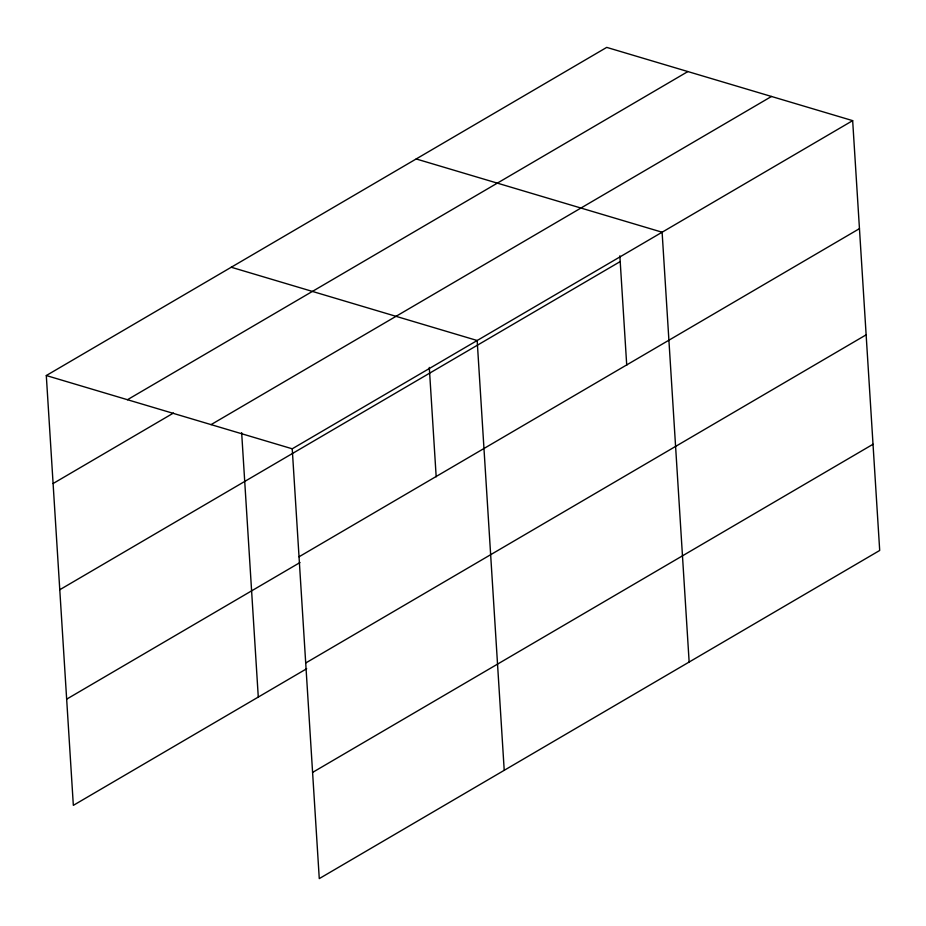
<?xml version="1.0" encoding="UTF-8"?>
<svg xmlns="http://www.w3.org/2000/svg" width="926" height="926" viewBox="0 0 926 926"><rect width="100%" height="100%" fill="white"/><g stroke="black" fill="none" stroke-linecap="round" stroke-linejoin="round"><path stroke-width="1.39" d="M306.691 668.722L73.339 805.354L46.3 375.539L606.727 47.388L852.661 120.646L879.7 550.461L319.273 878.612L292.234 448.797L852.661 120.646M127.452 399.719L687.879 71.557M53.095 483.534L173.486 413.031M211.07 424.617L771.497 96.466M59.773 589.735L620.2 261.583M299.029 556.792L859.455 228.641M66.66 699.153L300.012 562.522M305.707 662.993L866.134 334.842M312.594 772.411L873.021 444.26M416.179 158.959L662.113 232.218L689.152 662.032M231.245 267.244L477.168 340.502L504.219 770.328M46.3 375.539L292.234 448.797M619.841 255.842L626.728 365.238M429.294 367.414L436.181 476.809M241.651 432.65L258.285 697.07"/></g></svg>
